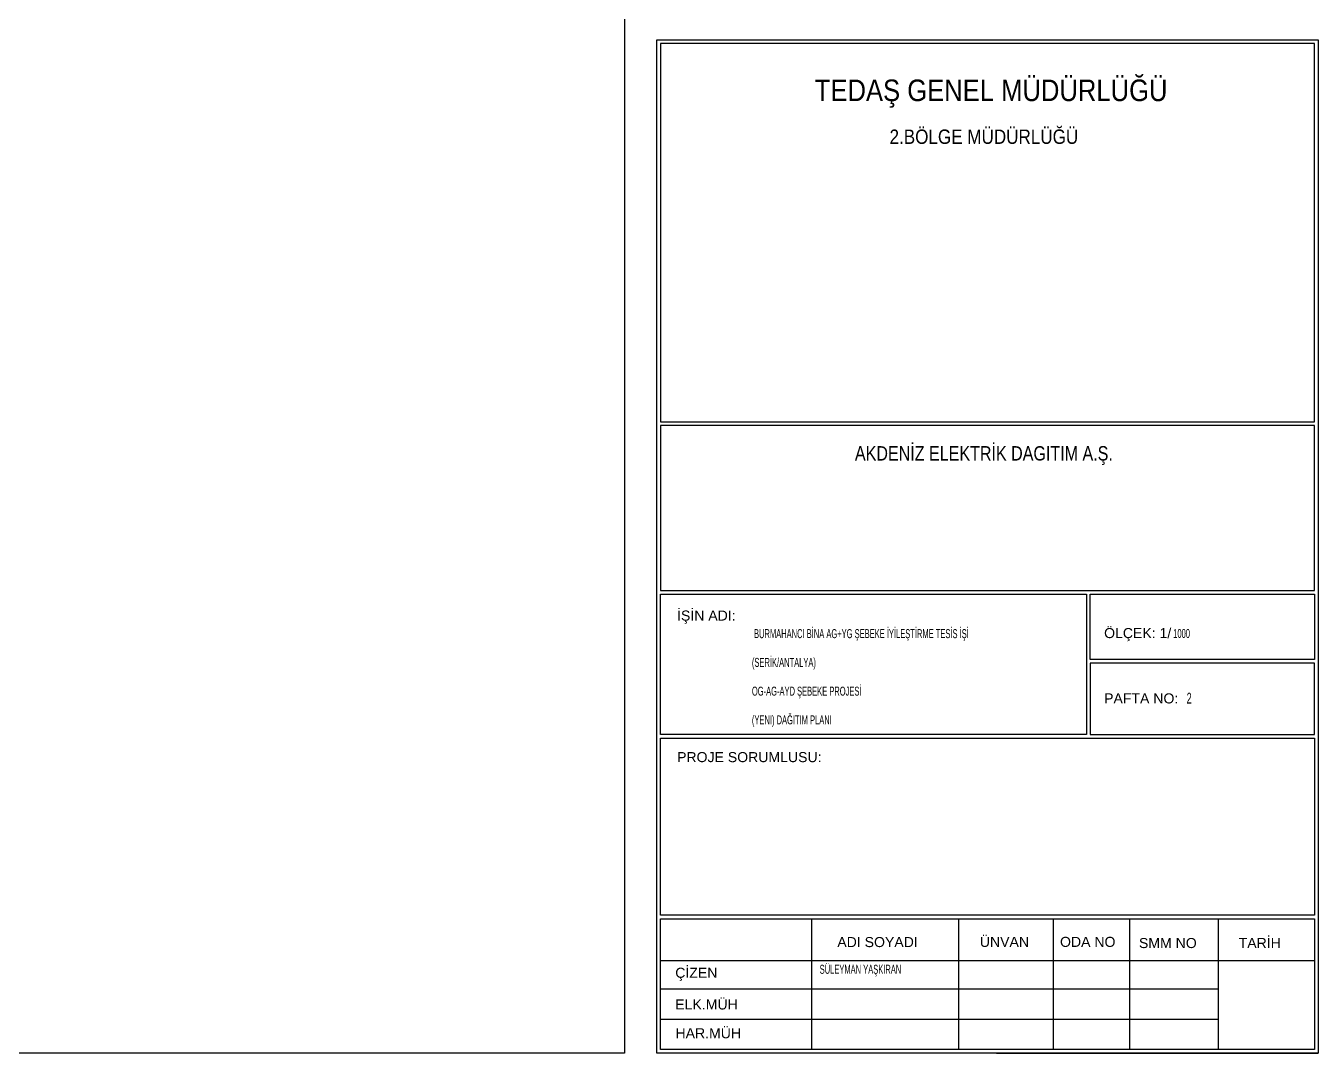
# Model space of a CAD drawing. Header units: millimetres. Extents: x 593538 to 596486, y 4087277 to 4091598.
# Drawn here: x 596125.9 to 596485.5, y 4089437.5 to 4089723.4 of the extents above; entities that cross this region are included whole.
import ezdxf
from ezdxf.enums import TextEntityAlignment as Align

# ---------------------------------------------------------------- set-up
doc = ezdxf.new("R2010")
doc.units = ezdxf.units.MM
doc.layers.add('ANTET', color=250, linetype='Continuous')
doc.styles.get("Standard").update_dxf_attribs({"font": 'Arial'})

# ---------------------------------------------------------------- blocks, each defined once
blk = doc.blocks.new('SEMBOL_UST1')
at = {"layer": 'ANTET', "linetype": 'ByBlock'}
for p, q in [((41.99, 37.39), (41.99, 1.01)), ((82.93, 37.39), (82.93, 1.01)), ((109.3, 37.39), (109.3, 1.01)), ((130.5, 37.39), (130.5, 1.01)), ((155.16, 37.39), (155.16, 1.01)), ((0, 25.8), (182.02, 25.8)), ((0, 17.92), (155.16, 17.92)), ((0, 9.47), (155.16, 9.47)), ((93.55, 0), (183.03, 0))]:
    blk.add_line(p, q, dxfattribs=at)
at = {"layer": 'ANTET', "linetype": 'ByBlock', "flags": 128}
for points in [[(-1.01, 0), (-1.01, 282), (183.03, 282), (183.03, 0)], [(118.58, 88.67), (0, 88.67), (0, 127.72), (118.58, 127.72)], [(182.02, 109.59), (119.55, 109.59), (119.55, 127.72), (182.02, 127.72)], [(182.02, 108.58), (119.58, 108.58), (119.58, 88.67), (182.02, 88.67)], [(0, 87.66), (182.02, 87.66), (182.02, 38.39), (0, 38.39)], [(0, 37.39), (182.02, 37.39), (182.02, 1.01), (0, 1.01)]]:
    blk.add_lwpolyline(points, close=True, dxfattribs=at)
for points in [[(0, 175.72), (182.02, 175.72), (182.02, 280.99), (0, 280.99), (0, 175.72)], [(0, 128.73), (182.02, 128.73), (182.02, 174.72), (0, 174.72), (0, 128.73)]]:
    blk.add_lwpolyline(points, dxfattribs=at)
at = {"layer": 'ANTET', "linetype": 'ByBlock'}
for s, p in [('İŞİN ADI:', (4.61, 120.38)), ('ÖLÇEK: 1/', (123.46, 115.51)), ('PAFTA NO:', (123.46, 97.33)), ('PROJE SORUMLUSU:', (4.61, 80.99)), ('ÜNVAN', (88.87, 29.57)), ('ODA NO', (111.19, 29.57)), ('TARİH', (160.91, 29.25)), ('ADI SOYADI', (49.21, 29.52)), ('SMM NO', (133.16, 29.25)), ('ÇİZEN', (4.11, 20.97)), ('ELK.MÜH', (4.11, 12.16)), ('HAR.MÜH', (4.17, 4.14))]:
    blk.add_text(s, height=2.8, dxfattribs=at).set_placement(p)

msp = doc.modelspace()

# ---------------------------------------------------------------- linework, layer by layer
at = {"layer": 'ANTET', "flags": 128}
msp.add_lwpolyline([(593952.5, 4089437.5), (593952.5, 4090517.5), (596292.5, 4090517.5), (596292.5, 4089437.5), (593952.5, 4089437.5)], close=True, dxfattribs=at)

# ---------------------------------------------------------------- block references
at = {"layer": 'ANTET'}
msp.add_blockref('SEMBOL_UST1', (596302.5, 4089437.5), dxfattribs=at)

# ---------------------------------------------------------------- texts
for s, height, width, p in [('TEDAŞ GENEL MÜDÜRLÜĞÜ', 6, 0.85, (596394.52, 4089705.46)), ('2.BÖLGE MÜDÜRLÜĞÜ', 4, 0.85, (596392.5, 4089692.55)), ('AKDENİZ ELEKTRİK DAGITIM A.Ş.', 4, 0.8, (596392.5, 4089604.43)), ('1000', 2.5, 0.6, (596447.53, 4089554.3))]:
    msp.add_text(s, height=height, dxfattribs=dict(at, width=width)).set_placement(p, align=Align.MIDDLE_CENTER)
at = {"layer": 'ANTET', "width": 0.6}
for s, p in [(' BURMAHANCI BİNA AG+YG ŞEBEKE İYİLEŞTİRME TESİS İŞİ', (596327.94, 4089553)), ('(SERİK/ANTALYA)', (596327.94, 4089545)), ('OG-AG-AYD ŞEBEKE PROJESİ', (596327.94, 4089537)), ('(YENI) DAĞITIM PLANI', (596327.94, 4089529)), ('SÜLEYMAN YAŞKIRAN', (596346.8, 4089459.59))]:
    msp.add_text(s, height=2.5, dxfattribs=at).set_placement(p)
msp.add_text('  2', height=3, dxfattribs=at).set_placement((596447.53, 4089536.3), align=Align.MIDDLE_LEFT)

doc.saveas('drawing.dxf')
